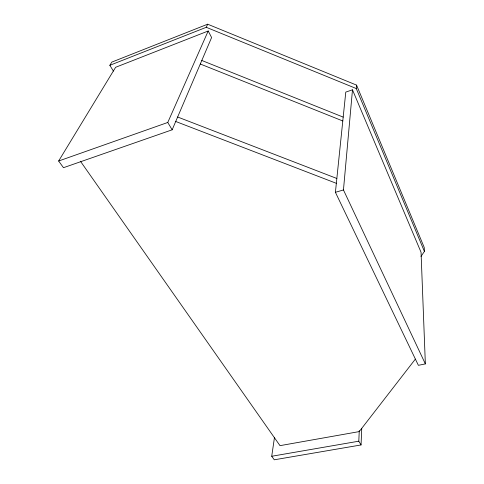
<?xml version="1.0" encoding="UTF-8"?>
<svg xmlns="http://www.w3.org/2000/svg" width="484" height="484" viewBox="0 0 484 484"><rect width="100%" height="100%" fill="white"/><g stroke="black" fill="none" stroke-linecap="round" stroke-linejoin="round"><path stroke-width="0.73" d="M274.446 437.657L271.724 456.261L274.277 459.8L361.052 444.947L361.742 428.382M361.052 444.947L358.801 441.19L359.267 430.651M420.989 256.417L424.407 251.426L356.272 88.542L356.557 85.111L207.666 24.2L111.834 62.097L109.832 65.31L113.413 71.087M425.357 363.907L343.459 189.952L352.485 89.818L345.782 92.087L335.412 192.305L418.376 365.323L425.357 363.907L421.05 252.279L352.485 89.818M172.165 129.803L211.605 37.534L208.199 31L115.622 67.288L58.643 161.015L63.471 167.7L172.165 129.803L167.767 122.47L208.199 31M109.832 65.31L206.269 27.298L207.666 24.2M415.332 359.14L359.225 431.595L280.006 445.655L80.423 161.22M58.643 161.015L167.767 122.47M335.412 192.305L343.459 189.952M271.724 456.261L358.801 441.19M177.634 117.001L336.84 178.475M175.722 121.478L336.338 183.315M200.285 64.009L342.793 120.97M201.798 60.47L343.192 117.11M206.269 27.298L356.272 88.542M356.557 85.111L424.232 247.487L424.407 251.426"/></g></svg>
